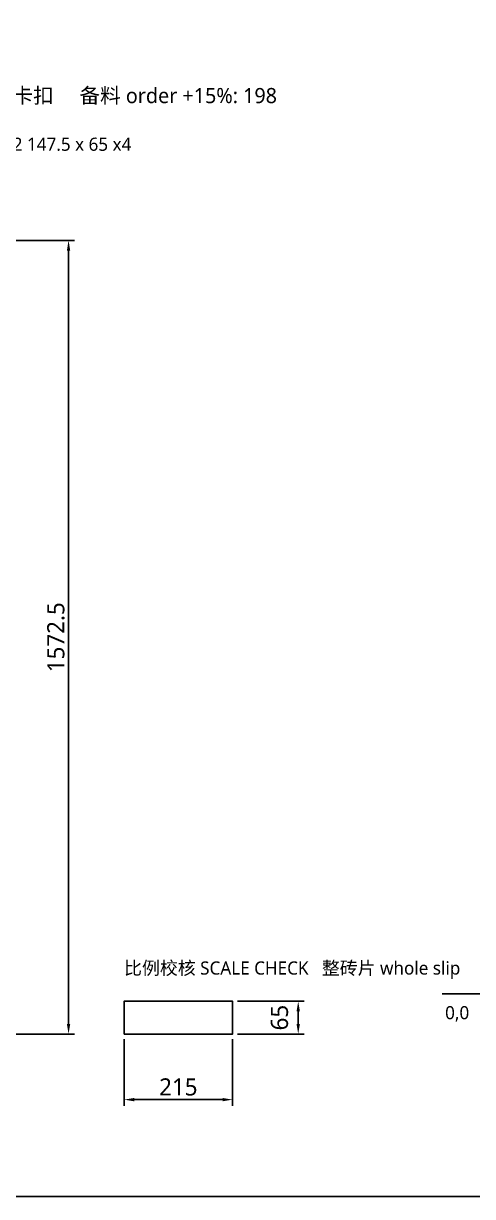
# Model space of a CAD drawing. Header units: millimetres. Extents: x -190 to 7814, y -8996 to 208.
# Drawn here: x 4246 to 5135, y -8996 to -6671 of the extents above; entities that cross this region are included whole.
import ezdxf
from ezdxf.enums import TextEntityAlignment as Align

# ---------------------------------------------------------------- set-up
doc = ezdxf.new("R2010")
doc.units = ezdxf.units.MM
for name, color, linetype in [('BORDER', 7, 'Continuous'), ('DIM', 8, 'Continuous'), ('ORIGIN', 1, 'Continuous'), ('TITLE', 7, 'Continuous')]:
    doc.layers.add(name, color=color, linetype=linetype)
doc.styles.add('CN', font='msyh.ttc')
doc.dimstyles.new('MM', dxfattribs={"dimtxt": 34, "dimasz": 20, "dimexe": 12, "dimexo": 10, "dimgap": 8, "dimtad": 1, "dimdec": 1, "dimdsep": 46, "dimtxsty": 'CN', "dimcen": 2.5, "dimazin": 3, "dimtfac": 1, "dimtmove": 0, "dimatfit": 3})

msp = doc.modelspace()

# ---------------------------------------------------------------- linework, layer by layer
at = {"layer": 'BORDER'}
msp.add_lwpolyline([(-190, -8995.5), (7813.67, -8995.5), (7813.67, 207.69), (-190, 207.69)], close=True, dxfattribs=at)
at = {"layer": 'DIM'}
msp.add_lwpolyline([(4445, -8673.5), (4660, -8673.5), (4660, -8608.5), (4445, -8608.5)], close=True, dxfattribs=at)
at = {"layer": 'ORIGIN'}
msp.add_line((5075, -8594), (5235, -8594), dxfattribs=at)

# ---------------------------------------------------------------- texts
at = {"layer": 'DIM', "style": 'CN'}
msp.add_text('比例校核 SCALE CHECK   整砖片 whole slip', height=26, dxfattribs=at).set_placement((4445, -8563.5), align=Align.BOTTOM_LEFT)
at = {"layer": 'ORIGIN', "style": 'CN'}
msp.add_text('0,0', height=26, dxfattribs=at).set_placement((5081, -8652), align=Align.BOTTOM_LEFT)
at = {"layer": 'TITLE', "style": 'CN'}
for s, height, p in [('板面 board 1572.5 x 1572.5     灰缝 joint 10     砖片 slip 215 x 65 x 20     共 172 片砖、152 个卡扣     备料 order +15%: 198', 30, (2572.5, -6837.96)), ('砖型 bricks: B01 215 x 65 x120，B05 65/65/92 x16，B06 65/75/92/140 x16，B07 65/92/150/215 x16，B12 147.5 x 65 x4', 26, (2572.5, -6931.16))]:
    msp.add_text(s, height=height, dxfattribs=at).set_placement(p, align=Align.BOTTOM_LEFT)

# ---------------------------------------------------------------- dimensions: what is measured, and where the dimension line sits
at = {"layer": 'DIM'}
for base, p1, p2 in [((4335, -8673.5), (4145, -8673.5), (4145, -7101)), ((4790, -8673.5), (4660, -8673.5), (4660, -8608.5))]:
    msp.add_linear_dim(base=base, p1=p1, p2=p2, angle=90, dimstyle='MM', dxfattribs=at).render()
msp.add_linear_dim(base=(4445, -8803.5), p1=(4445, -8673.5), p2=(4660, -8673.5), dimstyle='MM', dxfattribs=at).render()

doc.saveas('drawing.dxf')
